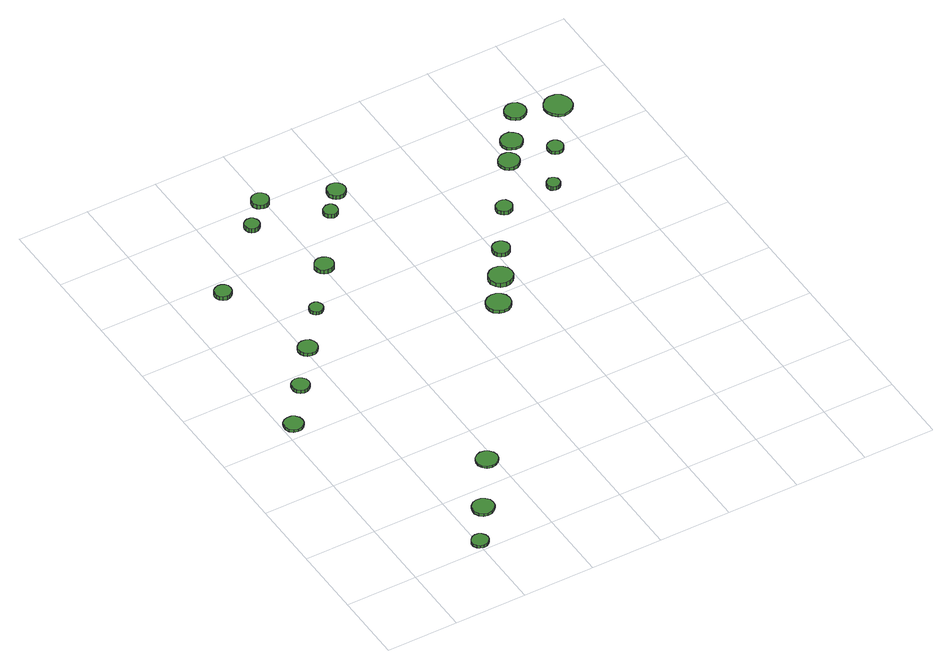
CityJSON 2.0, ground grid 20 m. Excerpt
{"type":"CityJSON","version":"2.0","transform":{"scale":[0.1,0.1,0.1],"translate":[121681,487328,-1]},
"CityObjects":{
"tree1":{"type":"SolitaryVegetationObject","attributes":{"function":"something"},"geometry":[{"type":"MultiSurface","lod":"1","boundaries":[[[0,1,2,3,4,5,6,7,8,9,10,11,12,13,14]],[[15,16,17,18,19,20,21,22,23,24,25,26,27,28,29]],[[0,29,28,1]],[[1,28,27,2]],[[2,27,26,3]],[[3,26,25,4]],[[4,25,24,5]],[[5,24,23,6]],[[6,23,22,7]],[[7,22,21,8]],[[8,21,20,9]],[[9,20,19,10]],[[10,19,18,11]],[[11,18,17,12]],[[12,17,16,13]],[[13,16,15,14]],[[14,15,29,0]]]}]},
"tree2":{"type":"SolitaryVegetationObject","attributes":{"function":"something"},"geometry":[{"type":"MultiSurface","lod":"1","boundaries":[[[30,31,32,33,34,35,36,37,38,39,40,41,42,43,44]],[[45,46,47,48,49,50,51,52,53,54,55,56,57,58,59]],[[30,59,58,31]],[[31,58,57,32]],[[32,57,56,33]],[[33,56,55,34]],[[34,55,54,35]],[[35,54,53,36]],[[36,53,52,37]],[[37,52,51,38]],[[38,51,50,39]],[[39,50,49,40]],[[40,49,48,41]],[[41,48,47,42]],[[42,47,46,43]],[[43,46,45,44]],[[44,45,59,30]]]}]},
"tree3":{"type":"SolitaryVegetationObject","attributes":{"function":"something"},"geometry":[{"type":"MultiSurface","lod":"1","boundaries":[[[60,61,62,63,64,65,66,67,68,69,70,71,72,73,74]],[[75,76,77,78,79,80,81,82,83,84,85,86,87,88,89]],[[60,89,88,61]],[[61,88,87,62]],[[62,87,86,63]],[[63,86,85,64]],[[64,85,84,65]],[[65,84,83,66]],[[66,83,82,67]],[[67,82,81,68]],[[68,81,80,69]],[[69,80,79,70]],[[70,79,78,71]],[[71,78,77,72]],[[72,77,76,73]],[[73,76,75,74]],[[74,75,89,60]]]}]},
"tree4":{"type":"SolitaryVegetationObject","attributes":{"function":"something"},"geometry":[{"type":"MultiSurface","lod":"1","boundaries":[[[90,91,92,93,94,95,96,97,98,99,100,101,102,103,104]],[[105,106,107,108,109,110,111,112,113,114,115,116,117,118,119]],[[90,119,118,91]],[[91,118,117,92]],[[92,117,116,93]],[[93,116,115,94]],[[94,115,114,95]],[[95,114,113,96]],[[96,113,112,97]],[[97,112,111,98]],[[98,111,110,99]],[[99,110,109,100]],[[100,109,108,101]],[[101,108,107,102]],[[102,107,106,103]],[[103,106,105,104]],[[104,105,119,90]]]}]},
"tree5":{"type":"SolitaryVegetationObject","attributes":{"function":"something"},"geometry":[{"type":"MultiSurface","lod":"1","boundaries":[[[120,121,122,123,124,125,126,127,128,129,130,131,132,133,134]],[[135,136,137,138,139,140,141,142,143,144,145,146,147,148,149]],[[120,149,148,121]],[[121,148,147,122]],[[122,147,146,123]],[[123,146,145,124]],[[124,145,144,125]],[[125,144,143,126]],[[126,143,142,127]],[[127,142,141,128]],[[128,141,140,129]],[[129,140,139,130]],[[130,139,138,131]],[[131,138,137,132]],[[132,137,136,133]],[[133,136,135,134]],[[134,135,149,120]]]}]},
"tree6":{"type":"SolitaryVegetationObject","attributes":{"function":"something"},"geometry":[{"type":"MultiSurface","lod":"1","boundaries":[[[150,151,152,153,154,155,156,157,158,159,160,161,162,163,164]],[[165,166,167,168,169,170,171,172,173,174,175,176,177,178,179]],[[150,179,178,151]],[[151,178,177,152]],[[152,177,176,153]],[[153,176,175,154]],[[154,175,174,155]],[[155,174,173,156]],[[156,173,172,157]],[[157,172,171,158]],[[158,171,170,159]],[[159,170,169,160]],[[160,169,168,161]],[[161,168,167,162]],[[162,167,166,163]],[[163,166,165,164]],[[164,165,179,150]]]}]},
"tree7":{"type":"SolitaryVegetationObject","attributes":{"function":"something"},"geometry":[{"type":"MultiSurface","lod":"1","boundaries":[[[180,181,182,183,184,185,186,187,188,189,190,191,192,193,194]],[[195,196,197,198,199,200,201,202,203,204,205,206,207,208,209]],[[180,209,208,181]],[[181,208,207,182]],[[182,207,206,183]],[[183,206,205,184]],[[184,205,204,185]],[[185,204,203,186]],[[186,203,202,187]],[[187,202,201,188]],[[188,201,200,189]],[[189,200,199,190]],[[190,199,198,191]],[[191,198,197,192]],[[192,197,196,193]],[[193,196,195,194]],[[194,195,209,180]]]}]},
"tree8":{"type":"SolitaryVegetationObject","attributes":{"function":"something"},"geometry":[{"type":"MultiSurface","lod":"1","boundaries":[[[210,211,212,213,214,215,216,217,218,219,220,221,222,223,224]],[[225,226,227,228,229,230,231,232,233,234,235,236,237,238,239]],[[210,239,238,211]],[[211,238,237,212]],[[212,237,236,213]],[[213,236,235,214]],[[214,235,234,215]],[[215,234,233,216]],[[216,233,232,217]],[[217,232,231,218]],[[218,231,230,219]],[[219,230,229,220]],[[220,229,228,221]],[[221,228,227,222]],[[222,227,226,223]],[[223,226,225,224]],[[224,225,239,210]]]}]},
"tree9":{"type":"SolitaryVegetationObject","attributes":{"function":"something"},"geometry":[{"type":"MultiSurface","lod":"1","boundaries":[[[240,241,242,243,244,245,246,247,248,249,250,251,252,253,254]],[[255,256,257,258,259,260,261,262,263,264,265,266,267,268,269]],[[240,269,268,241]],[[241,268,267,242]],[[242,267,266,243]],[[243,266,265,244]],[[244,265,264,245]],[[245,264,263,246]],[[246,263,262,247]],[[247,262,261,248]],[[248,261,260,249]],[[249,260,259,250]],[[250,259,258,251]],[[251,258,257,252]],[[252,257,256,253]],[[253,256,255,254]],[[254,255,269,240]]]}]},
"tree10":{"type":"SolitaryVegetationObject","attributes":{"function":"something"},"geometry":[{"type":"MultiSurface","lod":"1","boundaries":[[[270,271,272,273,274,275,276,277,278,279,280,281,282,283,284]],[[285,286,287,288,289,290,291,292,293,294,295,296,297,298,299]],[[270,299,298,271]],[[271,298,297,272]],[[272,297,296,273]],[[273,296,295,274]],[[274,295,294,275]],[[275,294,293,276]],[[276,293,292,277]],[[277,292,291,278]],[[278,291,290,279]],[[279,290,289,280]],[[280,289,288,281]],[[281,288,287,282]],[[282,287,286,283]],[[283,286,285,284]],[[284,285,299,270]]]}]},
"tree11":{"type":"SolitaryVegetationObject","attributes":{"function":"something"},"geometry":[{"type":"MultiSurface","lod":"1","boundaries":[[[300,301,302,303,304,305,306,307,308,309,310,311,312,313,314]],[[315,316,317,318,319,320,321,322,323,324,325,326,327,328,329]],[[300,329,328,301]],[[301,328,327,302]],[[302,327,326,303]],[[303,326,325,304]],[[304,325,324,305]],[[305,324,323,306]],[[306,323,322,307]],[[307,322,321,308]],[[308,321,320,309]],[[309,320,319,310]],[[310,319,318,311]],[[311,318,317,312]],[[312,317,316,313]],[[313,316,315,314]],[[314,315,329,300]]]}]},
"tree12":{"type":"SolitaryVegetationObject","attributes":{"function":"something"},"geometry":[{"type":"MultiSurface","lod":"1","boundaries":[[[330,331,332,333,334,335,336,337,338,339,340,341,342,343,344]],[[345,346,347,348,349,350,351,352,353,354,355,356,357,358,359]],[[330,359,358,331]],[[331,358,357,332]],[[332,357,356,333]],[[333,356,355,334]],[[334,355,354,335]],[[335,354,353,336]],[[336,353,352,337]],[[337,352,351,338]],[[338,351,350,339]],[[339,350,349,340]],[[340,349,348,341]],[[341,348,347,342]],[[342,347,346,343]],[[343,346,345,344]],[[344,345,359,330]]]}]},
"tree13":{"type":"SolitaryVegetationObject","attributes":{"function":"something"},"geometry":[{"type":"MultiSurface","lod":"1","boundaries":[[[360,361,362,363,364,365,366,367,368,369,370,371,372,373,374]],[[375,376,377,378,379,380,381,382,383,384,385,386,387,388,389]],[[360,389,388,361]],[[361,388,387,362]],[[362,387,386,363]],[[363,386,385,364]],[[364,385,384,365]],[[365,384,383,366]],[[366,383,382,367]],[[367,382,381,368]],[[368,381,380,369]],[[369,380,379,370]],[[370,379,378,371]],[[371,378,377,372]],[[372,377,376,373]],[[373,376,375,374]],[[374,375,389,360]]]}]},
"tree14":{"type":"SolitaryVegetationObject","attributes":{"function":"something"},"geometry":[{"type":"MultiSurface","lod":"1","boundaries":[[[390,391,392,393,394,395,396,397,398,399,400,401,402,403,404]],[[405,406,407,408,409,410,411,412,413,414,415,416,417,418,419]],[[390,419,418,391]],[[391,418,417,392]],[[392,417,416,393]],[[393,416,415,394]],[[394,415,414,395]],[[395,414,413,396]],[[396,413,412,397]],[[397,412,411,398]],[[398,411,410,399]],[[399,410,409,400]],[[400,409,408,401]],[[401,408,407,402]],[[402,407,406,403]],[[403,406,405,404]],[[404,405,419,390]]]}]},
"tree15":{"type":"SolitaryVegetationObject","attributes":{"function":"something"},"geometry":[{"type":"MultiSurface","lod":"1","boundaries":[[[420,421,422,423,424,425,426,427,428,429,430,431,432,433,434]],[[435,436,437,438,439,440,441,442,443,444,445,446,447,448,449]],[[420,449,448,421]],[[421,448,447,422]],[[422,447,446,423]],[[423,446,445,424]],[[424,445,444,425]],[[425,444,443,426]],[[426,443,442,427]],[[427,442,441,428]],[[428,441,440,429]],[[429,440,439,430]],[[430,439,438,431]],[[431,438,437,432]],[[432,437,436,433]],[[433,436,435,434]],[[434,435,449,420]]]}]},
"tree16":{"type":"SolitaryVegetationObject","attributes":{"function":"something"},"geometry":[{"type":"MultiSurface","lod":"1","boundaries":[[[450,451,452,453,454,455,456,457,458,459,460,461,462,463,464]],[[465,466,467,468,469,470,471,472,473,474,475,476,477,478,479]],[[450,479,478,451]],[[451,478,477,452]],[[452,477,476,453]],[[453,476,475,454]],[[454,475,474,455]],[[455,474,473,456]],[[456,473,472,457]],[[457,472,471,458]],[[458,471,470,459]],[[459,470,469,460]],[[460,469,468,461]],[[461,468,467,462]],[[462,467,466,463]],[[463,466,465,464]],[[464,465,479,450]]]}]},
"tree17":{"type":"SolitaryVegetationObject","attributes":{"function":"something"},"geometry":[{"type":"MultiSurface","lod":"1","boundaries":[[[480,481,482,483,484,485,486,487,488,489,490,491,492,493,494]],[[495,496,497,498,499,500,501,502,503,504,505,506,507,508,509]],[[480,509,508,481]],[[481,508,507,482]],[[482,507,506,483]],[[483,506,505,484]],[[484,505,504,485]],[[485,504,503,486]],[[486,503,502,487]],[[487,502,501,488]],[[488,501,500,489]],[[489,500,499,490]],[[490,499,498,491]],[[491,498,497,492]],[[492,497,496,493]],[[493,496,495,494]],[[494,495,509,480]]]}]},
"tree18":{"type":"SolitaryVegetationObject","attributes":{"function":"something"},"geometry":[{"type":"MultiSurface","lod":"1","boundaries":[[[510,511,512,513,514,515,516,517,518,519,520,521,522,523,524]],[[525,526,527,528,529,530,531,532,533,534,535,536,537,538,539]],[[510,539,538,511]],[[511,538,537,512]],[[512,537,536,513]],[[513,536,535,514]],[[514,535,534,515]],[[515,534,533,516]],[[516,533,532,517]],[[517,532,531,518]],[[518,531,530,519]],[[519,530,529,520]],[[520,529,528,521]],[[521,528,527,522]],[[522,527,526,523]],[[523,526,525,524]],[[524,525,539,510]]]}]},
"tree19":{"type":"SolitaryVegetationObject","attributes":{"function":"something"},"geometry":[{"type":"MultiSurface","lod":"1","boundaries":[[[540,541,542,543,544,545,546,547,548,549,550,551,552,553,554]],[[555,556,557,558,559,560,561,562,563,564,565,566,567,568,569]],[[540,569,568,541]],[[541,568,567,542]],[[542,567,566,543]],[[543,566,565,544]],[[544,565,564,545]],[[545,564,563,546]],[[546,563,562,547]],[[547,562,561,548]],[[548,561,560,549]],[[549,560,559,550]],[[550,559,558,551]],[[551,558,557,552]],[[552,557,556,553]],[[553,556,555,554]],[[554,555,569,540]]]}]},
"tree20":{"type":"SolitaryVegetationObject","attributes":{"function":"something"},"geometry":[{"type":"MultiSurface","lod":"1","boundaries":[[[570,571,572,573,574,575,576,577,578,579,580,581,582,583,584]],[[585,586,587,588,589,590,591,592,593,594,595,596,597,598,599]],[[570,599,598,571]],[[571,598,597,572]],[[572,597,596,573]],[[573,596,595,574]],[[574,595,594,575]],[[575,594,593,576]],[[576,593,592,577]],[[577,592,591,578]],[[578,591,590,579]],[[579,590,589,580]],[[580,589,588,581]],[[581,588,587,582]],[[582,587,586,583]],[[583,586,585,584]],[[584,585,599,570]]]}]},
"tree21":{"type":"SolitaryVegetationObject","attributes":{"function":"something"},"geometry":[{"type":"MultiSurface","lod":"1","boundaries":[[[600,601,602,603,604,605,606,607,608,609,610,611,612,613,614]],[[615,616,617,618,619,620,621,622,623,624,625,626,627,628,629]],[[600,629,628,601]],[[601,628,627,602]],[[602,627,626,603]],[[603,626,625,604]],[[604,625,624,605]],[[605,624,623,606]],[[606,623,622,607]],[[607,622,621,608]],[[608,621,620,609]],[[609,620,619,610]],[[610,619,618,611]],[[611,618,617,612]],[[612,617,616,613]],[[613,616,615,614]],[[614,615,629,600]]]}]},
"tree22":{"type":"SolitaryVegetationObject","attributes":{"function":"something"},"geometry":[{"type":"MultiSurface","lod":"1","boundaries":[[[630,631,632,633,634,635,636,637,638,639,640,641,642,643,644]],[[645,646,647,648,649,650,651,652,653,654,655,656,657,658,659]],[[630,659,658,631]],[[631,658,657,632]],[[632,657,656,633]],[[633,656,655,634]],[[634,655,654,635]],[[635,654,653,636]],[[636,653,652,637]],[[637,652,651,638]],[[638,651,650,639]],[[639,650,649,640]],[[640,649,648,641]],[[641,648,647,642]],[[642,647,646,643]],[[643,646,645,644]],[[644,645,659,630]]]}]},
"tree23":{"type":"SolitaryVegetationObject","attributes":{"function":"something"},"geometry":[{"type":"MultiSurface","lod":"1","boundaries":[[[660,661,662,663,664,665,666,667,668,669,670,671,672,673,674]],[[675,676,677,678,679,680,681,682,683,684,685,686,687,688,689]],[[660,689,688,661]],[[661,688,687,662]],[[662,687,686,663]],[[663,686,685,664]],[[664,685,684,665]],[[665,684,683,666]],[[666,683,682,667]],[[667,682,681,668]],[[668,681,680,669]],[[669,680,679,670]],[[670,679,678,671]],[[671,678,677,672]],[[672,677,676,673]],[[673,676,675,674]],[[674,675,689,660]]]}]}
},
"vertices":[
[231,29,14],[229,38,14],[223,46,14],[215,51,14],[206,52,14],[196,49,14],[189,42,14],[185,34,14],[185,24,14],[189,15,14],[196,9,14],[206,6,14],[215,7,14],[223,12,14],[229,19,14],[229,19,6],[223,12,6],[215,7,6],[206,6,6],[196,9,6],[189,15,6],[185,24,6],[185,34,6],[189,42,6],[196,49,6],[206,52,6],[215,51,6],[223,46,6],[229,38,6],[231,29,6],
[56,643,17],[54,654,17],[47,663,17],[38,668,17],[27,669,17],[16,666,17],[8,659,17],[4,649,17],[4,638,17],[8,628,17],[16,620,17],[27,617,17],[38,618,17],[47,623,17],[54,632,17],[54,632,9],[47,623,9],[38,618,9],[27,617,9],[16,620,9],[8,628,9],[4,638,9],[4,649,9],[8,659,9],[16,666,9],[27,669,9],[38,668,9],[47,663,9],[54,654,9],[56,643,9],
[309,133,14],[307,145,14],[299,155,14],[289,161,14],[276,162,14],[265,159,14],[255,150,14],[250,139,14],[250,127,14],[255,115,14],[265,107,14],[276,103,14],[289,105,14],[299,111,14],[307,121,14],[307,121,6],[299,111,6],[289,105,6],[276,103,6],[265,107,6],[255,115,6],[250,127,6],[250,139,6],[255,150,6],[265,159,6],[276,162,6],[289,161,6],[299,155,6],[307,145,6],[309,133,6],
[144,758,18],[142,768,18],[136,776,18],[127,781,18],[117,783,18],[107,779,18],[100,773,18],[96,763,18],[96,753,18],[100,744,18],[107,737,18],[117,734,18],[127,735,18],[136,740,18],[142,748,18],[142,748,8],[136,740,8],[127,735,8],[117,734,8],[107,737,8],[100,744,8],[96,753,8],[96,763,8],[100,773,8],[107,779,8],[117,783,8],[127,781,8],[136,776,8],[142,768,8],[144,758,8],
[410,281,13],[407,293,13],[400,303,13],[389,310,13],[377,311,13],[365,307,13],[356,299,13],[351,288,13],[351,275,13],[356,264,13],[365,255,13],[377,252,13],[389,253,13],[400,259,13],[407,269,13],[407,269,7],[400,259,7],[389,253,7],[377,252,7],[365,255,7],[356,264,7],[351,275,7],[351,288,7],[356,299,7],[365,307,7],[377,311,7],[389,310,7],[400,303,7],[407,293,7],[410,281,7],
[235,870,17],[232,881,17],[226,890,17],[216,895,17],[205,896,17],[195,893,17],[187,885,17],[182,875,17],[182,864,17],[187,854,17],[195,847,17],[205,844,17],[216,845,17],[226,850,17],[232,859,17],[232,859,8],[226,850,8],[216,845,8],[205,844,8],[195,847,8],[187,854,8],[182,864,8],[182,875,8],[187,885,8],[195,893,8],[205,896,8],[216,895,8],[226,890,8],[232,881,8],[235,870,8],
[154,1155,22],[152,1165,22],[147,1173,22],[138,1177,22],[129,1178,22],[120,1175,22],[112,1169,22],[108,1160,22],[108,1151,22],[112,1142,22],[120,1135,22],[129,1132,22],[138,1133,22],[147,1138,22],[152,1146,22],[152,1146,9],[147,1138,9],[138,1133,9],[129,1132,9],[120,1135,9],[112,1142,9],[108,1151,9],[108,1160,9],[112,1169,9],[120,1175,9],[129,1178,9],[138,1177,9],[147,1173,9],[152,1165,9],[154,1155,9],
[321,985,18],[319,993,18],[315,999,18],[308,1003,18],[300,1004,18],[293,1001,18],[287,996,18],[284,989,18],[284,981,18],[287,974,18],[293,969,18],[300,966,18],[308,967,18],[315,971,18],[319,977,18],[319,977,8],[315,971,8],[308,967,8],[300,966,8],[293,969,8],[287,974,8],[284,981,8],[284,989,8],[287,996,8],[293,1001,8],[300,1004,8],[308,1003,8],[315,999,8],[319,993,8],[321,985,8],
[340,1327,29],[338,1335,29],[333,1342,29],[326,1346,29],[317,1347,29],[309,1344,29],[303,1339,29],[300,1331,29],[300,1322,29],[303,1315,29],[309,1309,29],[317,1306,29],[326,1307,29],[333,1311,29],[338,1318,29],[338,1318,16],[333,1311,16],[326,1307,16],[317,1306,16],[309,1309,16],[303,1315,16],[300,1322,16],[300,1331,16],[303,1339,16],[309,1344,16],[317,1347,16],[326,1346,16],[333,1342,16],[338,1335,16],[340,1327,16],
[426,1109,24],[424,1119,24],[418,1128,24],[408,1133,24],[398,1134,24],[388,1131,24],[380,1124,24],[375,1114,24],[375,1104,24],[380,1094,24],[388,1087,24],[398,1084,24],[408,1085,24],[418,1090,24],[424,1099,24],[424,1099,11],[418,1090,11],[408,1085,11],[398,1084,11],[388,1087,11],[380,1094,11],[375,1104,11],[375,1114,11],[380,1124,11],[388,1131,11],[398,1134,11],[408,1133,11],[418,1128,11],[424,1119,11],[426,1109,11],
[410,1397,26],[408,1407,26],[402,1415,26],[393,1420,26],[384,1421,26],[374,1418,26],[367,1411,26],[363,1402,26],[363,1392,26],[367,1383,26],[374,1377,26],[384,1373,26],[393,1374,26],[402,1379,26],[408,1388,26],[408,1388,13],[402,1379,13],[393,1374,13],[384,1373,13],[374,1377,13],[367,1383,13],[363,1392,13],[363,1402,13],[367,1411,13],[374,1418,13],[384,1421,13],[393,1420,13],[402,1415,13],[408,1407,13],[410,1397,13],
[539,1274,24],[537,1282,24],[533,1289,24],[526,1293,24],[517,1294,24],[510,1291,24],[503,1286,24],[500,1278,24],[500,1270,24],[503,1262,24],[510,1257,24],[517,1254,24],[526,1255,24],[533,1259,24],[537,1266,24],[537,1266,12],[533,1259,12],[526,1255,12],[517,1254,12],[510,1257,12],[503,1262,12],[500,1270,12],[500,1278,12],[503,1286,12],[510,1291,12],[517,1294,12],[526,1293,12],[533,1289,12],[537,1282,12],[539,1274,12],
[739,765,17],[736,779,17],[728,790,17],[716,797,17],[703,798,17],[690,794,17],[679,785,17],[674,772,17],[674,759,17],[679,746,17],[690,737,17],[703,733,17],[716,734,17],[728,741,17],[736,752,17],[736,752,7],[728,741,7],[716,734,7],[703,733,7],[690,737,7],[679,746,7],[674,759,7],[674,772,7],[679,785,7],[690,794,7],[703,798,7],[716,797,7],[728,790,7],[736,779,7],[739,765,7],
[598,1336,19],[596,1346,19],[590,1354,19],[581,1360,19],[570,1361,19],[560,1358,19],[553,1351,19],[549,1341,19],[549,1331,19],[553,1321,19],[560,1314,19],[570,1311,19],[581,1312,19],[590,1317,19],[596,1326,19],[596,1326,7],[590,1317,7],[581,1312,7],[570,1311,7],[560,1314,7],[553,1321,7],[549,1331,7],[549,1341,7],[553,1351,7],[560,1358,7],[570,1361,7],[581,1360,7],[590,1354,7],[596,1346,7],[598,1336,7],
[794,847,20],[791,861,20],[783,871,20],[771,878,20],[758,880,20],[745,875,20],[735,866,20],[729,854,20],[729,841,20],[735,828,20],[745,819,20],[758,815,20],[771,816,20],[783,823,20],[791,834,20],[791,834,7],[783,823,7],[771,816,7],[758,815,7],[745,819,7],[735,828,7],[729,841,7],[729,854,7],[735,866,7],[745,875,7],[758,880,7],[771,878,7],[783,871,7],[791,861,7],[794,847,7],
[837,932,24],[835,941,24],[829,949,24],[821,954,24],[811,955,24],[801,952,24],[794,946,24],[790,937,24],[790,927,24],[794,917,24],[801,911,24],[811,908,24],[821,909,24],[829,914,24],[835,922,24],[835,922,12],[829,914,12],[821,909,12],[811,908,12],[801,911,12],[794,917,12],[790,927,12],[790,937,12],[794,946,12],[801,952,12],[811,955,12],[821,954,12],[829,949,12],[835,941,12],[837,932,12],
[922,1060,25],[920,1069,25],[915,1077,25],[907,1081,25],[898,1082,25],[889,1079,25],[882,1073,25],[878,1065,25],[878,1055,25],[882,1047,25],[889,1041,25],[898,1038,25],[907,1039,25],[915,1043,25],[920,1051,25],[920,1051,13],[915,1043,13],[907,1039,13],[898,1038,13],[889,1041,13],[882,1047,13],[878,1055,13],[878,1065,13],[882,1073,13],[889,1079,13],[898,1082,13],[907,1081,13],[915,1077,13],[920,1069,13],[922,1060,13],
[1032,1208,16],[1030,1220,16],[1022,1230,16],[1012,1236,16],[1000,1237,16],[989,1233,16],[980,1225,16],[975,1214,16],[975,1202,16],[980,1191,16],[989,1183,16],[1000,1180,16],[1012,1181,16],[1022,1187,16],[1030,1197,16],[1030,1197,7],[1022,1187,7],[1012,1181,7],[1000,1180,7],[989,1183,7],[980,1191,7],[975,1202,7],[975,1214,7],[980,1225,7],[989,1233,7],[1000,1237,7],[1012,1236,7],[1022,1230,7],[1030,1220,7],[1032,1208,7],
[1071,1075,22],[1070,1082,22],[1065,1088,22],[1059,1092,22],[1051,1093,22],[1044,1090,22],[1039,1085,22],[1036,1078,22],[1036,1071,22],[1039,1064,22],[1044,1059,22],[1051,1057,22],[1059,1057,22],[1065,1061,22],[1070,1067,22],[1070,1067,9],[1065,1061,9],[1059,1057,9],[1051,1057,9],[1044,1059,9],[1039,1064,9],[1036,1071,9],[1036,1078,9],[1039,1085,9],[1044,1090,9],[1051,1093,9],[1059,1092,9],[1065,1088,9],[1070,1082,9],[1071,1075,9],
[1078,1270,15],[1076,1283,15],[1068,1292,15],[1058,1299,15],[1045,1300,15],[1034,1296,15],[1024,1288,15],[1019,1277,15],[1019,1264,15],[1024,1253,15],[1034,1245,15],[1045,1241,15],[1058,1242,15],[1068,1248,15],[1076,1258,15],[1076,1258,7],[1068,1248,7],[1058,1242,7],[1045,1241,7],[1034,1245,7],[1024,1253,7],[1019,1264,7],[1019,1277,7],[1024,1288,7],[1034,1296,7],[1045,1300,7],[1058,1299,7],[1068,1292,7],[1076,1283,7],[1078,1270,7],
[1153,1194,16],[1151,1203,16],[1146,1210,16],[1138,1215,16],[1129,1216,16],[1120,1213,16],[1113,1207,16],[1110,1199,16],[1110,1190,16],[1113,1181,16],[1120,1175,16],[1129,1172,16],[1138,1173,16],[1146,1178,16],[1151,1185,16],[1151,1185,7],[1146,1178,7],[1138,1173,7],[1129,1172,7],[1120,1175,7],[1113,1181,7],[1110,1190,7],[1110,1199,7],[1113,1207,7],[1120,1213,7],[1129,1216,7],[1138,1215,7],[1146,1210,7],[1151,1203,7],[1153,1194,7],
[1142,1360,16],[1140,1372,16],[1133,1382,16],[1122,1388,16],[1110,1389,16],[1099,1385,16],[1090,1377,16],[1085,1366,16],[1085,1354,16],[1090,1343,16],[1099,1335,16],[1110,1331,16],[1122,1333,16],[1133,1339,16],[1140,1348,16],[1140,1348,7],[1133,1339,7],[1122,1333,7],[1110,1331,7],[1099,1335,7],[1090,1343,7],[1085,1354,7],[1085,1366,7],[1090,1377,7],[1099,1385,7],[1110,1389,7],[1122,1388,7],[1133,1382,7],[1140,1372,7],[1142,1360,7],
[1256,1325,14],[1253,1340,14],[1244,1353,14],[1230,1361,14],[1214,1363,14],[1199,1358,14],[1188,1347,14],[1181,1333,14],[1181,1317,14],[1188,1303,14],[1199,1292,14],[1214,1287,14],[1230,1289,14],[1244,1297,14],[1253,1309,14],[1253,1309,7],[1244,1297,7],[1230,1289,7],[1214,1287,7],[1199,1292,7],[1188,1303,7],[1181,1317,7],[1181,1333,7],[1188,1347,7],[1199,1358,7],[1214,1363,7],[1230,1361,7],[1244,1353,7],[1253,1340,7],[1256,1325,7]
]}
